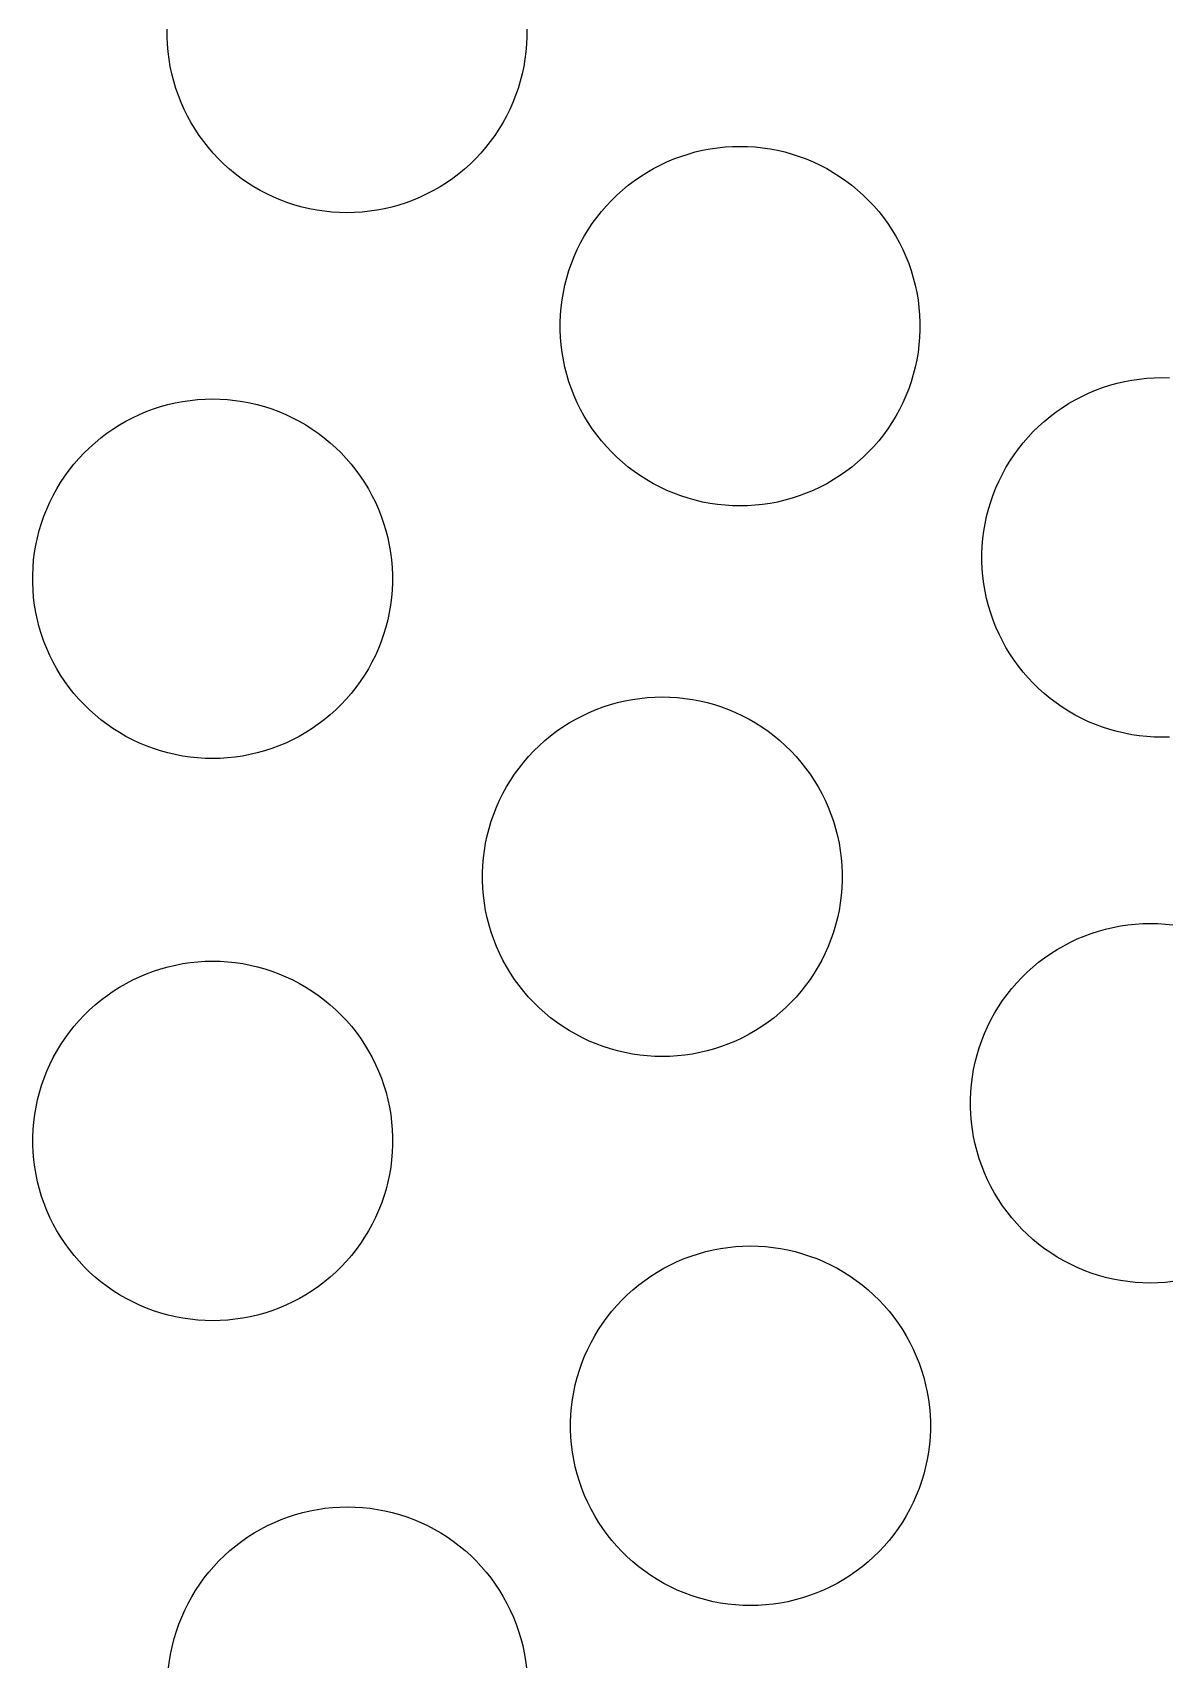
# Model space of a CAD drawing. Header units: metres. Extents: x -102 to 102, y -50 to 50.
# Drawn here: x 29.8 to 39.9, y -7.18 to 7.35 of the extents above; entities that cross this region are included whole.
import ezdxf

# ---------------------------------------------------------------- set-up
doc = ezdxf.new("R2010")
doc.units = ezdxf.units.M

msp = doc.modelspace()

# ---------------------------------------------------------------- linework, layer by layer
for p, q in [((30.9963, 7.31802), (30.9963, 7.38504)), ((30.9991, 7.25107), (30.9963, 7.31802)), ((34.1956, 7.31802), (34.1928, 7.25107)), ((34.1956, 7.38504), (34.1956, 7.31802)), ((31.0047, 7.18428), (30.9991, 7.25107)), ((31.0131, 7.1178), (31.0047, 7.18428)), ((34.1872, 7.18428), (34.1788, 7.1178)), ((34.1928, 7.25107), (34.1872, 7.18428)), ((31.0243, 7.05173), (31.0131, 7.1178)), ((31.0382, 6.98618), (31.0243, 7.05173)), ((31.0549, 6.92126), (31.0382, 6.98618)), ((34.1537, 6.98618), (34.137, 6.92126)), ((34.1676, 7.05173), (34.1537, 6.98618)), ((34.1788, 7.1178), (34.1676, 7.05173)), ((31.0743, 6.8571), (31.0549, 6.92126)), ((31.0963, 6.79382), (31.0743, 6.8571)), ((34.1176, 6.8571), (34.0956, 6.79382)), ((34.137, 6.92126), (34.1176, 6.8571)), ((31.121, 6.73151), (31.0963, 6.79382)), ((31.1482, 6.67029), (31.121, 6.73151)), ((34.0709, 6.73151), (34.0437, 6.67029)), ((34.0956, 6.79382), (34.0709, 6.73151)), ((31.178, 6.61026), (31.1482, 6.67029)), ((31.2103, 6.55153), (31.178, 6.61026)), ((31.245, 6.4942), (31.2103, 6.55153)), ((33.9816, 6.55153), (33.9469, 6.4942)), ((34.0139, 6.61026), (33.9816, 6.55153)), ((34.0437, 6.67029), (34.0139, 6.61026)), ((31.2821, 6.43839), (31.245, 6.4942)), ((31.3215, 6.38417), (31.2821, 6.43839)), ((33.9098, 6.43839), (33.8704, 6.38417)), ((33.9469, 6.4942), (33.9098, 6.43839)), ((31.3631, 6.33165), (31.3215, 6.38417)), ((31.4069, 6.28093), (31.3631, 6.33165)), ((31.4528, 6.23207), (31.4069, 6.28093)), ((33.785, 6.28093), (33.7391, 6.23207)), ((33.8288, 6.33165), (33.785, 6.28093)), ((33.8704, 6.38417), (33.8288, 6.33165)), ((35.5029, 6.23006), (35.5657, 6.25342)), ((35.5657, 6.25342), (35.6294, 6.27412)), ((35.6294, 6.27412), (35.694, 6.29214)), ((35.694, 6.29214), (35.7592, 6.30745)), ((35.7592, 6.30745), (35.825, 6.32001)), ((35.825, 6.32001), (35.8913, 6.3298)), ((35.8913, 6.3298), (35.958, 6.33681)), ((35.958, 6.33681), (36.0249, 6.34102)), ((36.0249, 6.34102), (36.0919, 6.34242)), ((36.0919, 6.34242), (36.1589, 6.34102)), ((36.1589, 6.34102), (36.2257, 6.33681)), ((36.2257, 6.33681), (36.2924, 6.3298)), ((36.2924, 6.3298), (36.3587, 6.32001)), ((36.3587, 6.32001), (36.4245, 6.30745)), ((36.4245, 6.30745), (36.4898, 6.29214)), ((36.4898, 6.29214), (36.5543, 6.27412)), ((36.5543, 6.27412), (36.618, 6.25342)), ((36.618, 6.25342), (36.6808, 6.23006)), ((31.5007, 6.18518), (31.4528, 6.23207)), ((31.5505, 6.14034), (31.5007, 6.18518)), ((31.6021, 6.09763), (31.5505, 6.14034)), ((33.6414, 6.14034), (33.5898, 6.09763)), ((33.6912, 6.18518), (33.6414, 6.14034)), ((33.7391, 6.23207), (33.6912, 6.18518)), ((35.2064, 6.07509), (35.263, 6.11101)), ((35.263, 6.11101), (35.321, 6.14452)), ((35.321, 6.14452), (35.3804, 6.17555)), ((35.3804, 6.17555), (35.4411, 6.20409)), ((35.4411, 6.20409), (35.5029, 6.23006)), ((36.6808, 6.23006), (36.7426, 6.20409)), ((36.7426, 6.20409), (36.8033, 6.17555)), ((36.8033, 6.17555), (36.8627, 6.14452)), ((36.8627, 6.14452), (36.9207, 6.11101)), ((36.9207, 6.11101), (36.9773, 6.07509)), ((31.6555, 6.0571), (31.6021, 6.09763)), ((31.7105, 6.01886), (31.6555, 6.0571)), ((31.7671, 5.98296), (31.7105, 6.01886)), ((31.8251, 5.94945), (31.7671, 5.98296)), ((33.4248, 5.98296), (33.3668, 5.94945)), ((33.4814, 6.01886), (33.4248, 5.98296)), ((33.5364, 6.0571), (33.4814, 6.01886)), ((33.5898, 6.09763), (33.5364, 6.0571)), ((35.0464, 5.95361), (35.098, 5.99632)), ((35.098, 5.99632), (35.1514, 6.03685)), ((35.1514, 6.03685), (35.2064, 6.07509)), ((36.9773, 6.07509), (37.0323, 6.03685)), ((37.0323, 6.03685), (37.0857, 5.99632)), ((37.0857, 5.99632), (37.1373, 5.95361)), ((31.8845, 5.9184), (31.8251, 5.94945)), ((31.9452, 5.88986), (31.8845, 5.9184)), ((32.007, 5.86389), (31.9452, 5.88986)), ((32.0698, 5.84053), (32.007, 5.86389)), ((32.1335, 5.81982), (32.0698, 5.84053)), ((32.198, 5.8018), (32.1335, 5.81982)), ((33.0584, 5.81982), (32.9939, 5.8018)), ((33.1221, 5.84053), (33.0584, 5.81982)), ((33.185, 5.86389), (33.1221, 5.84053)), ((33.2467, 5.88986), (33.185, 5.86389)), ((33.3074, 5.9184), (33.2467, 5.88986)), ((33.3668, 5.94945), (33.3074, 5.9184)), ((34.9028, 5.81303), (34.9487, 5.86188)), ((34.9487, 5.86188), (34.9966, 5.90877)), ((34.9966, 5.90877), (35.0464, 5.95361)), ((37.1373, 5.95361), (37.1871, 5.90877)), ((37.1871, 5.90877), (37.235, 5.86188)), ((37.235, 5.86188), (37.2809, 5.81303)), ((32.2633, 5.7865), (32.198, 5.8018)), ((32.3291, 5.77394), (32.2633, 5.7865)), ((32.3954, 5.76414), (32.3291, 5.77394)), ((32.4621, 5.75714), (32.3954, 5.76414)), ((32.5289, 5.75293), (32.4621, 5.75714)), ((32.5959, 5.75153), (32.5289, 5.75293)), ((32.6629, 5.75293), (32.5959, 5.75153)), ((32.7298, 5.75714), (32.6629, 5.75293)), ((32.7965, 5.76414), (32.7298, 5.75714)), ((32.8628, 5.77394), (32.7965, 5.76414)), ((32.9286, 5.7865), (32.8628, 5.77394)), ((32.9939, 5.8018), (32.9286, 5.7865)), ((34.778, 5.65556), (34.8174, 5.70978)), ((34.8174, 5.70978), (34.859, 5.7623)), ((34.859, 5.7623), (34.9028, 5.81303)), ((37.2809, 5.81303), (37.3247, 5.7623)), ((37.3247, 5.7623), (37.3663, 5.70978)), ((37.3663, 5.70978), (37.4057, 5.65556)), ((34.6739, 5.48369), (34.7062, 5.54242)), ((34.7062, 5.54242), (34.7409, 5.59975)), ((34.7409, 5.59975), (34.778, 5.65556)), ((37.4057, 5.65556), (37.4428, 5.59975)), ((37.4428, 5.59975), (37.4775, 5.54242)), ((37.4775, 5.54242), (37.5098, 5.48369)), ((34.6169, 5.36244), (34.6441, 5.42366)), ((34.6441, 5.42366), (34.6739, 5.48369)), ((37.5098, 5.48369), (37.5396, 5.42366)), ((37.5396, 5.42366), (37.5668, 5.36244)), ((34.5508, 5.17268), (34.5702, 5.23685)), ((34.5702, 5.23685), (34.5922, 5.30014)), ((34.5922, 5.30014), (34.6169, 5.36244)), ((37.5668, 5.36244), (37.5915, 5.30014)), ((37.5915, 5.30014), (37.6135, 5.23685)), ((37.6135, 5.23685), (37.6329, 5.17268)), ((34.5202, 5.04224), (34.5341, 5.10779)), ((34.5341, 5.10779), (34.5508, 5.17268)), ((37.6329, 5.17268), (37.6496, 5.10779)), ((37.6496, 5.10779), (37.6635, 5.04224)), ((34.5006, 4.90967), (34.509, 4.97615)), ((34.509, 4.97615), (34.5202, 5.04224)), ((37.6635, 5.04224), (37.6747, 4.97615)), ((37.6747, 4.97615), (37.6831, 4.90967)), ((34.4922, 4.77592), (34.495, 4.84288)), ((34.495, 4.84288), (34.5006, 4.90967)), ((37.6831, 4.90967), (37.6887, 4.84288)), ((37.6887, 4.84288), (37.6915, 4.77592)), ((34.4922, 4.70891), (34.4922, 4.77592)), ((34.495, 4.64195), (34.4922, 4.70891)), ((37.6915, 4.70891), (37.6887, 4.64195)), ((37.6915, 4.77592), (37.6915, 4.70891)), ((34.5006, 4.57518), (34.495, 4.64195)), ((34.509, 4.50868), (34.5006, 4.57518)), ((34.5202, 4.44261), (34.509, 4.50868)), ((37.6747, 4.50868), (37.6635, 4.44261)), ((37.6831, 4.57518), (37.6747, 4.50868)), ((37.6887, 4.64195), (37.6831, 4.57518)), ((34.5341, 4.37706), (34.5202, 4.44261)), ((34.5508, 4.31215), (34.5341, 4.37706)), ((37.6496, 4.37706), (37.6329, 4.31215)), ((37.6635, 4.44261), (37.6496, 4.37706)), ((34.5702, 4.24799), (34.5508, 4.31215)), ((34.5922, 4.18471), (34.5702, 4.24799)), ((37.6135, 4.24799), (37.5915, 4.18471)), ((37.6329, 4.31215), (37.6135, 4.24799)), ((39.3803, 4.21577), (39.4449, 4.2338)), ((39.4449, 4.2338), (39.5101, 4.2491)), ((39.5101, 4.2491), (39.5759, 4.26166)), ((39.5759, 4.26166), (39.6422, 4.27144)), ((39.6422, 4.27144), (39.7089, 4.27844)), ((39.7089, 4.27844), (39.7758, 4.28265)), ((39.7758, 4.28265), (39.8428, 4.28406)), ((39.8428, 4.28406), (39.9098, 4.28265)), ((31.0678, 4.05925), (31.1336, 4.07181)), ((31.1336, 4.07181), (31.1999, 4.0816)), ((31.1999, 4.0816), (31.2666, 4.08861)), ((31.2666, 4.08861), (31.3335, 4.0928)), ((31.3335, 4.0928), (31.4005, 4.09421)), ((31.4005, 4.09421), (31.4675, 4.0928)), ((31.4675, 4.0928), (31.5343, 4.08861)), ((31.5343, 4.08861), (31.601, 4.0816)), ((31.601, 4.0816), (31.6673, 4.07181)), ((31.6673, 4.07181), (31.7331, 4.05925)), ((34.6169, 4.12239), (34.5922, 4.18471)), ((34.6441, 4.06117), (34.6169, 4.12239)), ((37.5668, 4.12239), (37.5396, 4.06117)), ((37.5915, 4.18471), (37.5668, 4.12239)), ((39.0139, 4.05264), (39.072, 4.08615)), ((39.072, 4.08615), (39.1314, 4.1172)), ((39.1314, 4.1172), (39.192, 4.14574)), ((39.192, 4.14574), (39.2538, 4.17171)), ((39.2538, 4.17171), (39.3166, 4.19505)), ((39.3166, 4.19505), (39.3803, 4.21577)), ((30.6297, 3.8963), (30.689, 3.92735)), ((30.689, 3.92735), (30.7497, 3.95589)), ((30.7497, 3.95589), (30.8115, 3.98186)), ((30.8115, 3.98186), (30.8743, 4.00522)), ((30.8743, 4.00522), (30.938, 4.02592)), ((30.938, 4.02592), (31.0026, 4.04395)), ((31.0026, 4.04395), (31.0678, 4.05925)), ((31.7331, 4.05925), (31.7984, 4.04395)), ((31.7984, 4.04395), (31.8629, 4.02592)), ((31.8629, 4.02592), (31.9267, 4.00522)), ((31.9267, 4.00522), (31.9895, 3.98186)), ((31.9895, 3.98186), (32.0512, 3.95589)), ((32.0512, 3.95589), (32.1119, 3.92735)), ((32.1119, 3.92735), (32.1713, 3.8963)), ((34.6739, 4.00114), (34.6441, 4.06117)), ((34.7062, 3.94241), (34.6739, 4.00114)), ((34.7409, 3.8851), (34.7062, 3.94241)), ((37.4775, 3.94241), (37.4428, 3.8851)), ((37.5098, 4.00114), (37.4775, 3.94241)), ((37.5396, 4.06117), (37.5098, 4.00114)), ((38.7973, 3.89525), (38.8489, 3.93797)), ((38.8489, 3.93797), (38.9023, 3.97849)), ((38.9023, 3.97849), (38.9574, 4.01674)), ((38.9574, 4.01674), (39.0139, 4.05264)), ((30.4066, 3.74812), (30.46, 3.78864)), ((30.46, 3.78864), (30.515, 3.82689)), ((30.515, 3.82689), (30.5716, 3.86279)), ((30.5716, 3.86279), (30.6297, 3.8963)), ((32.1713, 3.8963), (32.2293, 3.86279)), ((32.2293, 3.86279), (32.2859, 3.82689)), ((32.2859, 3.82689), (32.3409, 3.78864)), ((32.3409, 3.78864), (32.3943, 3.74812)), ((34.778, 3.82928), (34.7409, 3.8851)), ((34.8174, 3.77505), (34.778, 3.82928)), ((37.4057, 3.82928), (37.3663, 3.77505)), ((37.4428, 3.8851), (37.4057, 3.82928)), ((38.6537, 3.75467), (38.6996, 3.80351)), ((38.6996, 3.80351), (38.7475, 3.8504)), ((38.7475, 3.8504), (38.7973, 3.89525)), ((30.2573, 3.61368), (30.3052, 3.66057)), ((30.3052, 3.66057), (30.355, 3.70541)), ((30.355, 3.70541), (30.4066, 3.74812)), ((32.3943, 3.74812), (32.4459, 3.70541)), ((32.4459, 3.70541), (32.4957, 3.66057)), ((32.4957, 3.66057), (32.5436, 3.61368)), ((34.859, 3.72253), (34.8174, 3.77505)), ((34.9028, 3.67181), (34.859, 3.72253)), ((34.9487, 3.62296), (34.9028, 3.67181)), ((37.2809, 3.67181), (37.235, 3.62296)), ((37.3247, 3.72253), (37.2809, 3.67181)), ((37.3663, 3.77505), (37.3247, 3.72253)), ((38.5289, 3.5972), (38.5683, 3.65141)), ((38.5683, 3.65141), (38.61, 3.70393)), ((38.61, 3.70393), (38.6537, 3.75467)), ((30.126, 3.46158), (30.1676, 3.5141)), ((30.1676, 3.5141), (30.2114, 3.56482)), ((30.2114, 3.56482), (30.2573, 3.61368)), ((32.5436, 3.61368), (32.5895, 3.56482)), ((32.5895, 3.56482), (32.6333, 3.5141)), ((32.6333, 3.5141), (32.6749, 3.46158)), ((34.9966, 3.57607), (34.9487, 3.62296)), ((35.0464, 3.53123), (34.9966, 3.57607)), ((35.098, 3.48851), (35.0464, 3.53123)), ((37.1373, 3.53123), (37.0857, 3.48851)), ((37.1871, 3.57607), (37.1373, 3.53123)), ((37.235, 3.62296), (37.1871, 3.57607)), ((38.4571, 3.48405), (38.4919, 3.54138)), ((38.4919, 3.54138), (38.5289, 3.5972)), ((30.0148, 3.29422), (30.0495, 3.35153)), ((30.0495, 3.35153), (30.0866, 3.40736)), ((30.0866, 3.40736), (30.126, 3.46158)), ((32.6749, 3.46158), (32.7143, 3.40736)), ((32.7143, 3.40736), (32.7514, 3.35153)), ((32.7514, 3.35153), (32.7861, 3.29422)), ((35.1514, 3.448), (35.098, 3.48851)), ((35.2064, 3.40974), (35.1514, 3.448)), ((35.263, 3.37384), (35.2064, 3.40974)), ((35.321, 3.34033), (35.263, 3.37384)), ((36.9207, 3.37384), (36.8627, 3.34033)), ((36.9773, 3.40974), (36.9207, 3.37384)), ((37.0323, 3.448), (36.9773, 3.40974)), ((37.0857, 3.48851), (37.0323, 3.448)), ((38.3678, 3.30408), (38.3951, 3.36531)), ((38.3951, 3.36531), (38.4249, 3.42532)), ((38.4249, 3.42532), (38.4571, 3.48405)), ((29.9527, 3.17546), (29.9825, 3.23549)), ((29.9825, 3.23549), (30.0148, 3.29422)), ((32.7861, 3.29422), (32.8184, 3.23549)), ((32.8184, 3.23549), (32.8482, 3.17546)), ((35.3804, 3.30928), (35.321, 3.34033)), ((35.4411, 3.28075), (35.3804, 3.30928)), ((35.5029, 3.25478), (35.4411, 3.28075)), ((35.5657, 3.23141), (35.5029, 3.25478)), ((35.6294, 3.21071), (35.5657, 3.23141)), ((35.694, 3.19269), (35.6294, 3.21071)), ((36.5543, 3.21071), (36.4898, 3.19269)), ((36.618, 3.23141), (36.5543, 3.21071)), ((36.6808, 3.25478), (36.618, 3.23141)), ((36.7426, 3.28075), (36.6808, 3.25478)), ((36.8033, 3.30928), (36.7426, 3.28075)), ((36.8627, 3.34033), (36.8033, 3.30928)), ((38.3211, 3.17848), (38.3431, 3.24178)), ((38.3431, 3.24178), (38.3678, 3.30408)), ((29.9008, 3.05193), (29.9255, 3.11424)), ((29.9255, 3.11424), (29.9527, 3.17546)), ((32.8482, 3.17546), (32.8754, 3.11424)), ((32.8754, 3.11424), (32.9001, 3.05193)), ((35.7592, 3.17738), (35.694, 3.19269)), ((35.825, 3.16483), (35.7592, 3.17738)), ((35.8913, 3.15503), (35.825, 3.16483)), ((35.958, 3.14803), (35.8913, 3.15503)), ((36.0249, 3.14383), (35.958, 3.14803)), ((36.0919, 3.14243), (36.0249, 3.14383)), ((36.1589, 3.14383), (36.0919, 3.14243)), ((36.2257, 3.14803), (36.1589, 3.14383)), ((36.2924, 3.15503), (36.2257, 3.14803)), ((36.3587, 3.16483), (36.2924, 3.15503)), ((36.4245, 3.17738), (36.3587, 3.16483)), ((36.4898, 3.19269), (36.4245, 3.17738)), ((38.285, 3.04942), (38.3017, 3.11433)), ((38.3017, 3.11433), (38.3211, 3.17848)), ((29.8427, 2.85957), (29.8594, 2.92448)), ((29.8594, 2.92448), (29.8788, 2.98865)), ((29.8788, 2.98865), (29.9008, 3.05193)), ((32.9001, 3.05193), (32.9221, 2.98865)), ((32.9221, 2.98865), (32.9415, 2.92448)), ((32.9415, 2.92448), (32.9582, 2.85957)), ((38.2515, 2.8513), (38.2599, 2.91779)), ((38.2599, 2.91779), (38.2711, 2.98387)), ((38.2711, 2.98387), (38.285, 3.04942)), ((29.8176, 2.72795), (29.8288, 2.79402)), ((29.8288, 2.79402), (29.8427, 2.85957)), ((32.9582, 2.85957), (32.9721, 2.79402)), ((32.9721, 2.79402), (32.9833, 2.72795)), ((38.2431, 2.71756), (38.2459, 2.78452)), ((38.2459, 2.78452), (38.2515, 2.8513)), ((29.8036, 2.59468), (29.8092, 2.66145)), ((29.8092, 2.66145), (29.8176, 2.72795)), ((32.9833, 2.72795), (32.9917, 2.66145)), ((32.9917, 2.66145), (32.9973, 2.59468)), ((38.2431, 2.65054), (38.2431, 2.71756)), ((38.2459, 2.58359), (38.2431, 2.65054)), ((29.8008, 2.52773), (29.8036, 2.59468)), ((29.8008, 2.46071), (29.8008, 2.52773)), ((32.9973, 2.59468), (33.0001, 2.52773)), ((33.0001, 2.52773), (33.0001, 2.46071)), ((38.2515, 2.51682), (38.2459, 2.58359)), ((38.2599, 2.45032), (38.2515, 2.51682)), ((29.8036, 2.39375), (29.8008, 2.46071)), ((29.8092, 2.32697), (29.8036, 2.39375)), ((29.8176, 2.26048), (29.8092, 2.32697)), ((32.9917, 2.32697), (32.9833, 2.26048)), ((32.9973, 2.39375), (32.9917, 2.32697)), ((33.0001, 2.46071), (32.9973, 2.39375)), ((38.2711, 2.38425), (38.2599, 2.45032)), ((38.285, 2.3187), (38.2711, 2.38425)), ((29.8288, 2.1944), (29.8176, 2.26048)), ((29.8427, 2.12886), (29.8288, 2.1944)), ((32.9721, 2.1944), (32.9582, 2.12886)), ((32.9833, 2.26048), (32.9721, 2.1944)), ((38.3017, 2.25378), (38.285, 2.3187)), ((38.3211, 2.18964), (38.3017, 2.25378)), ((38.3431, 2.12634), (38.3211, 2.18964)), ((29.8594, 2.06395), (29.8427, 2.12886)), ((29.8788, 1.99979), (29.8594, 2.06395)), ((32.9415, 2.06395), (32.9221, 1.99979)), ((32.9582, 2.12886), (32.9415, 2.06395)), ((38.3678, 2.06403), (38.3431, 2.12634)), ((38.3951, 2.00281), (38.3678, 2.06403)), ((29.9008, 1.93649), (29.8788, 1.99979)), ((29.9255, 1.87419), (29.9008, 1.93649)), ((32.9001, 1.93649), (32.8754, 1.87419)), ((32.9221, 1.99979), (32.9001, 1.93649)), ((38.4249, 1.94278), (38.3951, 2.00281)), ((38.4571, 1.88406), (38.4249, 1.94278)), ((29.9527, 1.81297), (29.9255, 1.87419)), ((29.9825, 1.75294), (29.9527, 1.81297)), ((30.0148, 1.69421), (29.9825, 1.75294)), ((32.8184, 1.75294), (32.7861, 1.69421)), ((32.8482, 1.81297), (32.8184, 1.75294)), ((32.8754, 1.87419), (32.8482, 1.81297)), ((38.4919, 1.82674), (38.4571, 1.88406)), ((38.5289, 1.77092), (38.4919, 1.82674)), ((38.5683, 1.71671), (38.5289, 1.77092)), ((30.0495, 1.63689), (30.0148, 1.69421)), ((30.0866, 1.58107), (30.0495, 1.63689)), ((32.7514, 1.63689), (32.7143, 1.58107)), ((32.7861, 1.69421), (32.7514, 1.63689)), ((38.61, 1.66418), (38.5683, 1.71671)), ((38.6537, 1.61345), (38.61, 1.66418)), ((38.6996, 1.56459), (38.6537, 1.61345)), ((30.126, 1.52686), (30.0866, 1.58107)), ((30.1676, 1.47433), (30.126, 1.52686)), ((30.2114, 1.4236), (30.1676, 1.47433)), ((32.6333, 1.47433), (32.5895, 1.4236)), ((32.6749, 1.52686), (32.6333, 1.47433)), ((32.7143, 1.58107), (32.6749, 1.52686)), ((38.7475, 1.5177), (38.6996, 1.56459)), ((38.7973, 1.47287), (38.7475, 1.5177)), ((38.8489, 1.43015), (38.7973, 1.47287)), ((30.2573, 1.37476), (30.2114, 1.4236)), ((30.3052, 1.32787), (30.2573, 1.37476)), ((30.355, 1.28302), (30.3052, 1.32787)), ((32.4957, 1.32787), (32.4459, 1.28302)), ((32.5436, 1.37476), (32.4957, 1.32787)), ((32.5895, 1.4236), (32.5436, 1.37476)), ((34.75, 1.30438), (34.8118, 1.33035)), ((34.8118, 1.33035), (34.8746, 1.35371)), ((34.8746, 1.35371), (34.9383, 1.37442)), ((34.9383, 1.37442), (35.0029, 1.39246)), ((35.0029, 1.39246), (35.0681, 1.40775)), ((35.0681, 1.40775), (35.1339, 1.4203)), ((35.1339, 1.4203), (35.2002, 1.4301)), ((35.2002, 1.4301), (35.2669, 1.4371)), ((35.2669, 1.4371), (35.3338, 1.44131)), ((35.3338, 1.44131), (35.4008, 1.44272)), ((35.4008, 1.44272), (35.4678, 1.44131)), ((35.4678, 1.44131), (35.5346, 1.4371)), ((35.5346, 1.4371), (35.6013, 1.4301)), ((35.6013, 1.4301), (35.6676, 1.4203)), ((35.6676, 1.4203), (35.7334, 1.40775)), ((35.7334, 1.40775), (35.7987, 1.39246)), ((35.7987, 1.39246), (35.8632, 1.37442)), ((35.8632, 1.37442), (35.9269, 1.35371)), ((35.9269, 1.35371), (35.9897, 1.33035)), ((35.9897, 1.33035), (36.0515, 1.30438)), ((38.9023, 1.38963), (38.8489, 1.43015)), ((38.9574, 1.35138), (38.9023, 1.38963)), ((39.0139, 1.31548), (38.9574, 1.35138)), ((39.072, 1.28197), (39.0139, 1.31548)), ((30.4066, 1.24031), (30.355, 1.28302)), ((30.46, 1.19978), (30.4066, 1.24031)), ((30.515, 1.16154), (30.46, 1.19978)), ((32.3409, 1.19978), (32.2859, 1.16154)), ((32.3943, 1.24031), (32.3409, 1.19978)), ((32.4459, 1.28302), (32.3943, 1.24031)), ((34.4603, 1.13715), (34.5153, 1.17538)), ((34.5153, 1.17538), (34.5719, 1.2113)), ((34.5719, 1.2113), (34.6299, 1.24481)), ((34.6299, 1.24481), (34.6893, 1.27585)), ((34.6893, 1.27585), (34.75, 1.30438)), ((36.0515, 1.30438), (36.1122, 1.27585)), ((36.1122, 1.27585), (36.1716, 1.24481)), ((36.1716, 1.24481), (36.2296, 1.2113)), ((36.2296, 1.2113), (36.2862, 1.17538)), ((36.2862, 1.17538), (36.3412, 1.13715)), ((39.1314, 1.25092), (39.072, 1.28197)), ((39.192, 1.22238), (39.1314, 1.25092)), ((39.2538, 1.19641), (39.192, 1.22238)), ((39.3166, 1.17305), (39.2538, 1.19641)), ((39.3803, 1.15234), (39.3166, 1.17305)), ((30.5716, 1.12563), (30.515, 1.16154)), ((30.6297, 1.09212), (30.5716, 1.12563)), ((30.689, 1.06108), (30.6297, 1.09212)), ((30.7497, 1.03255), (30.689, 1.06108)), ((30.8115, 1.00658), (30.7497, 1.03255)), ((32.0512, 1.03255), (31.9895, 1.00658)), ((32.1119, 1.06108), (32.0512, 1.03255)), ((32.1713, 1.09212), (32.1119, 1.06108)), ((32.2293, 1.12563), (32.1713, 1.09212)), ((32.2859, 1.16154), (32.2293, 1.12563)), ((34.3055, 1.00906), (34.3553, 1.05391)), ((34.3553, 1.05391), (34.4069, 1.09662)), ((34.4069, 1.09662), (34.4603, 1.13715)), ((36.3412, 1.13715), (36.3946, 1.09662)), ((36.3946, 1.09662), (36.4462, 1.05391)), ((36.4462, 1.05391), (36.496, 1.00906)), ((39.4449, 1.13432), (39.3803, 1.15234)), ((39.5101, 1.11902), (39.4449, 1.13432)), ((39.5759, 1.10646), (39.5101, 1.11902)), ((39.6422, 1.09668), (39.5759, 1.10646)), ((39.7089, 1.08968), (39.6422, 1.09668)), ((39.7758, 1.08546), (39.7089, 1.08968)), ((39.8428, 1.08406), (39.7758, 1.08546)), ((39.9098, 1.08546), (39.8428, 1.08406)), ((30.8743, 0.98321), (30.8115, 1.00658)), ((30.938, 0.96251), (30.8743, 0.98321)), ((31.0026, 0.94449), (30.938, 0.96251)), ((31.0678, 0.92918), (31.0026, 0.94449)), ((31.1336, 0.91663), (31.0678, 0.92918)), ((31.1999, 0.90683), (31.1336, 0.91663)), ((31.2666, 0.89983), (31.1999, 0.90683)), ((31.3335, 0.89562), (31.2666, 0.89983)), ((31.4005, 0.89421), (31.3335, 0.89562)), ((31.4675, 0.89562), (31.4005, 0.89421)), ((31.5343, 0.89983), (31.4675, 0.89562)), ((31.601, 0.90683), (31.5343, 0.89983)), ((31.6673, 0.91663), (31.601, 0.90683)), ((31.7331, 0.92918), (31.6673, 0.91663)), ((31.7984, 0.94449), (31.7331, 0.92918)), ((31.8629, 0.96251), (31.7984, 0.94449)), ((31.9267, 0.98321), (31.8629, 0.96251)), ((31.9895, 1.00658), (31.9267, 0.98321)), ((34.1679, 0.8626), (34.2117, 0.91333)), ((34.2117, 0.91333), (34.2576, 0.96217)), ((34.2576, 0.96217), (34.3055, 1.00906)), ((36.496, 1.00906), (36.5439, 0.96217)), ((36.5439, 0.96217), (36.5898, 0.91333)), ((36.5898, 0.91333), (36.6336, 0.8626)), ((34.0498, 0.70004), (34.0869, 0.75586)), ((34.0869, 0.75586), (34.1263, 0.81007)), ((34.1263, 0.81007), (34.1679, 0.8626)), ((36.6336, 0.8626), (36.6752, 0.81007)), ((36.6752, 0.81007), (36.7146, 0.75586)), ((36.7146, 0.75586), (36.7517, 0.70004)), ((33.953, 0.52396), (33.9828, 0.58398)), ((33.9828, 0.58398), (34.0151, 0.64272)), ((34.0151, 0.64272), (34.0498, 0.70004)), ((36.7517, 0.70004), (36.7864, 0.64272)), ((36.7864, 0.64272), (36.8187, 0.58398)), ((36.8187, 0.58398), (36.8485, 0.52396)), ((33.9011, 0.40044), (33.9258, 0.46274)), ((33.9258, 0.46274), (33.953, 0.52396)), ((36.8485, 0.52396), (36.8757, 0.46274)), ((36.8757, 0.46274), (36.9004, 0.40044)), ((33.8597, 0.27298), (33.8791, 0.33714)), ((33.8791, 0.33714), (33.9011, 0.40044)), ((36.9004, 0.40044), (36.9224, 0.33714)), ((36.9224, 0.33714), (36.9418, 0.27298)), ((33.8291, 0.14253), (33.843, 0.20808)), ((33.843, 0.20808), (33.8597, 0.27298)), ((36.9418, 0.27298), (36.9585, 0.20808)), ((36.9585, 0.20808), (36.9724, 0.14253)), ((33.8039, -0.05681), (33.8095, 0.00996)), ((33.8095, 0.00996), (33.8179, 0.07645)), ((33.8179, 0.07645), (33.8291, 0.14253)), ((36.9724, 0.14253), (36.9836, 0.07645)), ((36.9836, 0.07645), (36.992, 0.00996)), ((36.992, 0.00996), (36.9976, -0.05681)), ((33.8011, -0.12376), (33.8039, -0.05681)), ((33.8011, -0.19078), (33.8011, -0.12376)), ((36.9976, -0.05681), (37.0004, -0.12376)), ((37.0004, -0.12376), (37.0004, -0.19078)), ((33.8039, -0.25774), (33.8011, -0.19078)), ((33.8095, -0.32451), (33.8039, -0.25774)), ((36.9976, -0.25774), (36.992, -0.32451)), ((37.0004, -0.19078), (36.9976, -0.25774)), ((33.8179, -0.39101), (33.8095, -0.32451)), ((33.8291, -0.45708), (33.8179, -0.39101)), ((36.9836, -0.39101), (36.9724, -0.45708)), ((36.992, -0.32451), (36.9836, -0.39101)), ((33.843, -0.52263), (33.8291, -0.45708)), ((33.8597, -0.58754), (33.843, -0.52263)), ((36.9585, -0.52263), (36.9418, -0.58754)), ((36.9724, -0.45708), (36.9585, -0.52263)), ((39.5405, -0.58522), (39.6072, -0.57822)), ((39.6072, -0.57822), (39.674, -0.57402)), ((39.674, -0.57402), (39.741, -0.57262)), ((39.741, -0.57262), (39.808, -0.57402)), ((39.808, -0.57402), (39.8749, -0.57822)), ((39.8749, -0.57822), (39.9416, -0.58522)), ((33.8791, -0.6517), (33.8597, -0.58754)), ((33.9011, -0.71498), (33.8791, -0.6517)), ((33.9258, -0.7773), (33.9011, -0.71498)), ((36.9004, -0.71498), (36.8757, -0.7773)), ((36.9224, -0.6517), (36.9004, -0.71498)), ((36.9418, -0.58754), (36.9224, -0.6517)), ((39.0296, -0.73947), (39.0903, -0.71094)), ((39.0903, -0.71094), (39.152, -0.68497)), ((39.152, -0.68497), (39.2149, -0.66161)), ((39.2149, -0.66161), (39.2786, -0.6409)), ((39.2786, -0.6409), (39.3431, -0.62288)), ((39.3431, -0.62288), (39.4084, -0.60757)), ((39.4084, -0.60757), (39.4742, -0.59502)), ((39.4742, -0.59502), (39.5405, -0.58522)), ((33.953, -0.83852), (33.9258, -0.7773)), ((33.9828, -0.89854), (33.953, -0.83852)), ((36.8485, -0.83852), (36.8187, -0.89854)), ((36.8757, -0.7773), (36.8485, -0.83852)), ((38.8006, -0.87819), (38.8556, -0.83993)), ((38.8556, -0.83993), (38.9122, -0.80403)), ((38.9122, -0.80403), (38.9702, -0.77052)), ((38.9702, -0.77052), (39.0296, -0.73947)), ((30.8131, -1.0204), (30.8759, -0.99704)), ((30.8759, -0.99704), (30.9397, -0.97633)), ((30.9397, -0.97633), (31.0042, -0.95831)), ((31.0042, -0.95831), (31.0695, -0.94301)), ((31.0695, -0.94301), (31.1353, -0.93045)), ((31.1353, -0.93045), (31.2016, -0.92065)), ((31.2016, -0.92065), (31.2682, -0.91365)), ((31.2682, -0.91365), (31.3351, -0.90944)), ((31.3351, -0.90944), (31.4021, -0.90804)), ((31.4021, -0.90804), (31.4691, -0.90944)), ((31.4691, -0.90944), (31.536, -0.91365)), ((31.536, -0.91365), (31.6027, -0.92065)), ((31.6027, -0.92065), (31.669, -0.93045)), ((31.669, -0.93045), (31.7348, -0.94301)), ((31.7348, -0.94301), (31.8, -0.95831)), ((31.8, -0.95831), (31.8646, -0.97633)), ((31.8646, -0.97633), (31.9283, -0.99704)), ((31.9283, -0.99704), (31.9911, -1.0204)), ((34.0151, -0.95727), (33.9828, -0.89854)), ((34.0498, -1.01459), (34.0151, -0.95727)), ((34.0869, -1.0704), (34.0498, -1.01459)), ((36.7517, -1.01459), (36.7146, -1.0704)), ((36.7864, -0.95727), (36.7517, -1.01459)), ((36.8187, -0.89854), (36.7864, -0.95727)), ((38.5979, -1.05315), (38.6458, -1.00626)), ((38.6458, -1.00626), (38.6956, -0.96143)), ((38.6956, -0.96143), (38.7472, -0.9187)), ((38.7472, -0.9187), (38.8006, -0.87819)), ((30.5167, -1.17537), (30.5733, -1.13947)), ((30.5733, -1.13947), (30.6313, -1.10596)), ((30.6313, -1.10596), (30.6907, -1.07491)), ((30.6907, -1.07491), (30.7514, -1.04637)), ((30.7514, -1.04637), (30.8131, -1.0204)), ((31.9911, -1.0204), (32.0529, -1.04637)), ((32.0529, -1.04637), (32.1136, -1.07491)), ((32.1136, -1.07491), (32.1729, -1.10596)), ((32.1729, -1.10596), (32.231, -1.13947)), ((32.231, -1.13947), (32.2876, -1.17537)), ((34.1263, -1.12463), (34.0869, -1.0704)), ((34.1679, -1.17715), (34.1263, -1.12463)), ((36.6752, -1.12463), (36.6336, -1.17715)), ((36.7146, -1.0704), (36.6752, -1.12463)), ((38.4666, -1.20525), (38.5082, -1.15273)), ((38.5082, -1.15273), (38.552, -1.10201)), ((38.552, -1.10201), (38.5979, -1.05315)), ((30.3069, -1.34169), (30.3567, -1.29684)), ((30.3567, -1.29684), (30.4083, -1.25414)), ((30.4083, -1.25414), (30.4617, -1.21361)), ((30.4617, -1.21361), (30.5167, -1.17537)), ((32.2876, -1.17537), (32.3426, -1.21361)), ((32.3426, -1.21361), (32.396, -1.25414)), ((32.396, -1.25414), (32.4476, -1.29684)), ((32.4476, -1.29684), (32.4974, -1.34169)), ((34.2117, -1.22787), (34.1679, -1.17715)), ((34.2576, -1.27673), (34.2117, -1.22787)), ((34.3055, -1.32362), (34.2576, -1.27673)), ((36.5439, -1.27673), (36.496, -1.32362)), ((36.5898, -1.22787), (36.5439, -1.27673)), ((36.6336, -1.17715), (36.5898, -1.22787)), ((38.3901, -1.31529), (38.4272, -1.25948)), ((38.4272, -1.25948), (38.4666, -1.20525)), ((30.1693, -1.48816), (30.2131, -1.43744)), ((30.2131, -1.43744), (30.259, -1.38858)), ((30.259, -1.38858), (30.3069, -1.34169)), ((32.4974, -1.34169), (32.5453, -1.38858)), ((32.5453, -1.38858), (32.5912, -1.43744)), ((32.5912, -1.43744), (32.635, -1.48816)), ((34.3553, -1.36845), (34.3055, -1.32362)), ((34.4069, -1.41118), (34.3553, -1.36845)), ((34.4603, -1.45169), (34.4069, -1.41118)), ((34.5153, -1.48994), (34.4603, -1.45169)), ((36.3412, -1.45169), (36.2862, -1.48994)), ((36.3946, -1.41118), (36.3412, -1.45169)), ((36.4462, -1.36845), (36.3946, -1.41118)), ((36.496, -1.32362), (36.4462, -1.36845)), ((38.2933, -1.49136), (38.3231, -1.43134)), ((38.3231, -1.43134), (38.3554, -1.3726)), ((38.3554, -1.3726), (38.3901, -1.31529)), ((30.0512, -1.65073), (30.0883, -1.59489)), ((30.0883, -1.59489), (30.1277, -1.54068)), ((30.1277, -1.54068), (30.1693, -1.48816)), ((32.635, -1.48816), (32.6766, -1.54068)), ((32.6766, -1.54068), (32.716, -1.59489)), ((32.716, -1.59489), (32.7531, -1.65073)), ((34.5719, -1.52585), (34.5153, -1.48994)), ((34.6299, -1.55936), (34.5719, -1.52585)), ((34.6893, -1.59041), (34.6299, -1.55936)), ((34.75, -1.61894), (34.6893, -1.59041)), ((36.1122, -1.59041), (36.0515, -1.61894)), ((36.1716, -1.55936), (36.1122, -1.59041)), ((36.2296, -1.52585), (36.1716, -1.55936)), ((36.2862, -1.48994), (36.2296, -1.52585)), ((38.2414, -1.6149), (38.2661, -1.55258)), ((38.2661, -1.55258), (38.2933, -1.49136)), ((29.9842, -1.76677), (30.0165, -1.70804)), ((30.0165, -1.70804), (30.0512, -1.65073)), ((32.7531, -1.65073), (32.7878, -1.70804)), ((32.7878, -1.70804), (32.8201, -1.76677)), ((34.8118, -1.64491), (34.75, -1.61894)), ((34.8746, -1.66827), (34.8118, -1.64491)), ((34.9383, -1.68898), (34.8746, -1.66827)), ((35.0029, -1.707), (34.9383, -1.68898)), ((35.0681, -1.72231), (35.0029, -1.707)), ((35.1339, -1.73486), (35.0681, -1.72231)), ((35.2002, -1.74466), (35.1339, -1.73486)), ((35.6676, -1.73486), (35.6013, -1.74466)), ((35.7334, -1.72231), (35.6676, -1.73486)), ((35.7987, -1.707), (35.7334, -1.72231)), ((35.8632, -1.68898), (35.7987, -1.707)), ((35.9269, -1.66827), (35.8632, -1.68898)), ((35.9897, -1.64491), (35.9269, -1.66827)), ((36.0515, -1.61894), (35.9897, -1.64491)), ((38.1833, -1.80725), (38.2, -1.74234)), ((38.2, -1.74234), (38.2193, -1.67818)), ((38.2193, -1.67818), (38.2414, -1.6149)), ((29.9025, -1.95033), (29.9272, -1.88802)), ((29.9272, -1.88802), (29.9544, -1.8268)), ((29.9544, -1.8268), (29.9842, -1.76677)), ((32.8201, -1.76677), (32.8499, -1.8268)), ((32.8499, -1.8268), (32.8771, -1.88802)), ((32.8771, -1.88802), (32.9018, -1.95033)), ((35.2669, -1.75166), (35.2002, -1.74466)), ((35.3338, -1.75586), (35.2669, -1.75166)), ((35.4008, -1.75726), (35.3338, -1.75586)), ((35.4678, -1.75586), (35.4008, -1.75726)), ((35.5346, -1.75166), (35.4678, -1.75586)), ((35.6013, -1.74466), (35.5346, -1.75166)), ((38.1582, -1.93887), (38.1694, -1.8728)), ((38.1694, -1.8728), (38.1833, -1.80725)), ((29.8611, -2.07777), (29.8804, -2.01361)), ((29.8804, -2.01361), (29.9025, -1.95033)), ((32.9018, -1.95033), (32.9238, -2.01361)), ((32.9238, -2.01361), (32.9432, -2.07777)), ((38.1442, -2.07214), (38.1498, -2.00537)), ((38.1498, -2.00537), (38.1582, -1.93887)), ((29.8305, -2.20824), (29.8444, -2.14268)), ((29.8444, -2.14268), (29.8611, -2.07777)), ((32.9432, -2.07777), (32.9599, -2.14268)), ((32.9599, -2.14268), (32.9738, -2.20824)), ((38.1414, -2.1391), (38.1442, -2.07214)), ((38.1414, -2.20612), (38.1414, -2.1391)), ((29.8109, -2.34079), (29.8193, -2.27431)), ((29.8193, -2.27431), (29.8305, -2.20824)), ((32.9738, -2.20824), (32.985, -2.27431)), ((32.985, -2.27431), (32.9934, -2.34079)), ((38.1442, -2.27307), (38.1414, -2.20612)), ((38.1498, -2.33986), (38.1442, -2.27307)), ((29.8025, -2.47453), (29.8053, -2.40758)), ((29.8053, -2.40758), (29.8109, -2.34079)), ((32.9934, -2.34079), (32.999, -2.40758)), ((32.999, -2.40758), (33.0018, -2.47453)), ((38.1582, -2.40634), (38.1498, -2.33986)), ((38.1694, -2.47243), (38.1582, -2.40634)), ((29.8025, -2.54155), (29.8025, -2.47453)), ((29.8053, -2.60851), (29.8025, -2.54155)), ((29.8109, -2.67529), (29.8053, -2.60851)), ((32.999, -2.60851), (32.9934, -2.67529)), ((33.0018, -2.54155), (32.999, -2.60851)), ((33.0018, -2.47453), (33.0018, -2.54155)), ((38.1833, -2.53798), (38.1694, -2.47243)), ((38.2, -2.60289), (38.1833, -2.53798)), ((38.2193, -2.66704), (38.2, -2.60289)), ((29.8193, -2.74178), (29.8109, -2.67529)), ((29.8305, -2.80785), (29.8193, -2.74178)), ((32.985, -2.74178), (32.9738, -2.80785)), ((32.9934, -2.67529), (32.985, -2.74178)), ((38.2414, -2.73033), (38.2193, -2.66704)), ((38.2661, -2.79263), (38.2414, -2.73033)), ((29.8444, -2.8734), (29.8305, -2.80785)), ((29.8611, -2.93831), (29.8444, -2.8734)), ((32.9599, -2.8734), (32.9432, -2.93831)), ((32.9738, -2.80785), (32.9599, -2.8734)), ((38.2933, -2.85385), (38.2661, -2.79263)), ((38.3231, -2.91388), (38.2933, -2.85385)), ((29.8804, -3.00247), (29.8611, -2.93831)), ((29.9025, -3.06575), (29.8804, -3.00247)), ((32.9238, -3.00247), (32.9018, -3.06575)), ((32.9432, -2.93831), (32.9238, -3.00247)), ((38.3554, -2.97261), (38.3231, -2.91388)), ((38.3901, -3.02994), (38.3554, -2.97261)), ((38.4272, -3.08575), (38.3901, -3.02994)), ((29.9272, -3.12807), (29.9025, -3.06575)), ((29.9544, -3.18929), (29.9272, -3.12807)), ((29.9842, -3.24931), (29.9544, -3.18929)), ((32.8499, -3.18929), (32.8201, -3.24931)), ((32.8771, -3.12807), (32.8499, -3.18929)), ((32.9018, -3.06575), (32.8771, -3.12807)), ((38.4666, -3.13997), (38.4272, -3.08575)), ((38.5082, -3.19249), (38.4666, -3.13997)), ((38.552, -3.24323), (38.5082, -3.19249)), ((30.0165, -3.30804), (29.9842, -3.24931)), ((30.0512, -3.36537), (30.0165, -3.30804)), ((32.7878, -3.30804), (32.7531, -3.36537)), ((32.8201, -3.24931), (32.7878, -3.30804)), ((38.5979, -3.29207), (38.552, -3.24323)), ((38.6458, -3.33896), (38.5979, -3.29207)), ((38.6956, -3.3838), (38.6458, -3.33896)), ((30.0883, -3.42119), (30.0512, -3.36537)), ((30.1277, -3.4754), (30.0883, -3.42119)), ((30.1693, -3.52792), (30.1277, -3.4754)), ((32.6766, -3.4754), (32.635, -3.52792)), ((32.716, -3.42119), (32.6766, -3.4754)), ((32.7531, -3.36537), (32.716, -3.42119)), ((35.7867, -3.49327), (35.8519, -3.47797)), ((35.8519, -3.47797), (35.9177, -3.46541)), ((35.9177, -3.46541), (35.984, -3.45561)), ((35.984, -3.45561), (36.0507, -3.44861)), ((36.0507, -3.44861), (36.1176, -3.4444)), ((36.1176, -3.4444), (36.1846, -3.44299)), ((36.1846, -3.44299), (36.2516, -3.4444)), ((36.2516, -3.4444), (36.3185, -3.44861)), ((36.3185, -3.44861), (36.3851, -3.45561)), ((36.3851, -3.45561), (36.4514, -3.46541)), ((36.4514, -3.46541), (36.5172, -3.47797)), ((36.5172, -3.47797), (36.5825, -3.49327)), ((38.7472, -3.42651), (38.6956, -3.3838)), ((38.8006, -3.46704), (38.7472, -3.42651)), ((38.8556, -3.50528), (38.8006, -3.46704)), ((30.2131, -3.57864), (30.1693, -3.52792)), ((30.259, -3.6275), (30.2131, -3.57864)), ((30.3069, -3.67439), (30.259, -3.6275)), ((32.5453, -3.6275), (32.4974, -3.67439)), ((32.5912, -3.57864), (32.5453, -3.6275)), ((32.635, -3.52792), (32.5912, -3.57864)), ((35.4138, -3.64091), (35.4732, -3.60986)), ((35.4732, -3.60986), (35.5338, -3.58133)), ((35.5338, -3.58133), (35.5956, -3.55536)), ((35.5956, -3.55536), (35.6584, -3.532)), ((35.6584, -3.532), (35.7221, -3.51129)), ((35.7221, -3.51129), (35.7867, -3.49327)), ((36.5825, -3.49327), (36.647, -3.51129)), ((36.647, -3.51129), (36.7108, -3.532)), ((36.7108, -3.532), (36.7736, -3.55536)), ((36.7736, -3.55536), (36.8353, -3.58133)), ((36.8353, -3.58133), (36.896, -3.60986)), ((36.896, -3.60986), (36.9554, -3.64091)), ((38.9122, -3.5412), (38.8556, -3.50528)), ((38.9702, -3.57471), (38.9122, -3.5412)), ((39.0296, -3.60574), (38.9702, -3.57471)), ((39.0903, -3.63428), (39.0296, -3.60574)), ((39.152, -3.66025), (39.0903, -3.63428)), ((30.3567, -3.71924), (30.3069, -3.67439)), ((30.4083, -3.76195), (30.3567, -3.71924)), ((30.4617, -3.80247), (30.4083, -3.76195)), ((32.396, -3.76195), (32.3426, -3.80247)), ((32.4476, -3.71924), (32.396, -3.76195)), ((32.4974, -3.67439), (32.4476, -3.71924)), ((35.1907, -3.78909), (35.2441, -3.74857)), ((35.2441, -3.74857), (35.2991, -3.71033)), ((35.2991, -3.71033), (35.3557, -3.67441)), ((35.3557, -3.67441), (35.4138, -3.64091)), ((36.9554, -3.64091), (37.0134, -3.67441)), ((37.0134, -3.67441), (37.07, -3.71033)), ((37.07, -3.71033), (37.125, -3.74857)), ((37.125, -3.74857), (37.1784, -3.78909)), ((39.2149, -3.68361), (39.152, -3.66025)), ((39.2786, -3.70432), (39.2149, -3.68361)), ((39.3431, -3.72235), (39.2786, -3.70432)), ((39.4084, -3.73764), (39.3431, -3.72235)), ((39.4742, -3.7502), (39.4084, -3.73764)), ((39.5405, -3.75999), (39.4742, -3.7502)), ((39.6072, -3.767), (39.5405, -3.75999)), ((39.674, -3.77121), (39.6072, -3.767)), ((39.741, -3.77261), (39.674, -3.77121)), ((39.808, -3.77121), (39.741, -3.77261)), ((39.8749, -3.767), (39.808, -3.77121)), ((39.9416, -3.75999), (39.8749, -3.767)), ((30.5167, -3.84071), (30.4617, -3.80247)), ((30.5733, -3.87662), (30.5167, -3.84071)), ((30.6313, -3.91013), (30.5733, -3.87662)), ((30.6907, -3.94118), (30.6313, -3.91013)), ((32.1729, -3.91013), (32.1136, -3.94118)), ((32.231, -3.87662), (32.1729, -3.91013)), ((32.2876, -3.84071), (32.231, -3.87662)), ((32.3426, -3.80247), (32.2876, -3.84071)), ((34.9955, -3.97238), (35.0414, -3.92354)), ((35.0414, -3.92354), (35.0893, -3.87665)), ((35.0893, -3.87665), (35.1391, -3.8318)), ((35.1391, -3.8318), (35.1907, -3.78909)), ((37.1784, -3.78909), (37.23, -3.8318)), ((37.23, -3.8318), (37.2798, -3.87665)), ((37.2798, -3.87665), (37.3277, -3.92354)), ((37.3277, -3.92354), (37.3736, -3.97238)), ((30.7514, -3.96971), (30.6907, -3.94118)), ((30.8131, -3.99568), (30.7514, -3.96971)), ((30.8759, -4.01904), (30.8131, -3.99568)), ((30.9397, -4.03975), (30.8759, -4.01904)), ((31.0042, -4.05777), (30.9397, -4.03975)), ((31.0695, -4.07307), (31.0042, -4.05777)), ((31.8, -4.05777), (31.7348, -4.07307)), ((31.8646, -4.03975), (31.8, -4.05777)), ((31.9283, -4.01904), (31.8646, -4.03975)), ((31.9911, -3.99568), (31.9283, -4.01904)), ((32.0529, -3.96971), (31.9911, -3.99568)), ((32.1136, -3.94118), (32.0529, -3.96971)), ((34.9101, -4.07564), (34.9518, -4.02312)), ((34.9518, -4.02312), (34.9955, -3.97238)), ((37.3736, -3.97238), (37.4174, -4.02312)), ((37.4174, -4.02312), (37.459, -4.07564)), ((31.1353, -4.08563), (31.0695, -4.07307)), ((31.2016, -4.09543), (31.1353, -4.08563)), ((31.2682, -4.10243), (31.2016, -4.09543)), ((31.3351, -4.10664), (31.2682, -4.10243)), ((31.4021, -4.10805), (31.3351, -4.10664)), ((31.4691, -4.10664), (31.4021, -4.10805)), ((31.536, -4.10243), (31.4691, -4.10664)), ((31.6027, -4.09543), (31.536, -4.10243)), ((31.669, -4.08563), (31.6027, -4.09543)), ((31.7348, -4.07307), (31.669, -4.08563)), ((34.7989, -4.243), (34.8336, -4.18567)), ((34.8336, -4.18567), (34.8707, -4.12985)), ((34.8707, -4.12985), (34.9101, -4.07564)), ((37.459, -4.07564), (37.4984, -4.12985)), ((37.4984, -4.12985), (37.5355, -4.18567)), ((37.5355, -4.18567), (37.5702, -4.243)), ((34.7368, -4.36176), (34.7666, -4.30173)), ((34.7666, -4.30173), (34.7989, -4.243)), ((37.5702, -4.243), (37.6025, -4.30173)), ((37.6025, -4.30173), (37.6323, -4.36176)), ((34.6629, -4.54857), (34.6849, -4.48528)), ((34.6849, -4.48528), (34.7096, -4.42297)), ((34.7096, -4.42297), (34.7368, -4.36176)), ((37.6323, -4.36176), (37.6595, -4.42297)), ((37.6595, -4.42297), (37.6842, -4.48528)), ((37.6842, -4.48528), (37.7063, -4.54857)), ((34.6268, -4.67764), (34.6435, -4.61273)), ((34.6435, -4.61273), (34.6629, -4.54857)), ((37.7063, -4.54857), (37.7256, -4.61273)), ((37.7256, -4.61273), (37.7423, -4.67764)), ((34.6017, -4.80927), (34.6129, -4.74319)), ((34.6129, -4.74319), (34.6268, -4.67764)), ((37.7423, -4.67764), (37.7562, -4.74319)), ((37.7562, -4.74319), (37.7674, -4.80927)), ((34.5849, -5.00949), (34.5877, -4.94254)), ((34.5877, -4.94254), (34.5933, -4.87575)), ((34.5933, -4.87575), (34.6017, -4.80927)), ((37.7674, -4.80927), (37.7758, -4.87575)), ((37.7758, -4.87575), (37.7814, -4.94254)), ((37.7814, -4.94254), (37.7842, -5.00949)), ((34.5849, -5.07651), (34.5849, -5.00949)), ((34.5877, -5.14346), (34.5849, -5.07651)), ((37.7842, -5.07651), (37.7814, -5.14346)), ((37.7842, -5.00949), (37.7842, -5.07651)), ((34.5933, -5.21025), (34.5877, -5.14346)), ((34.6017, -5.27673), (34.5933, -5.21025)), ((37.7758, -5.21025), (37.7674, -5.27673)), ((37.7814, -5.14346), (37.7758, -5.21025)), ((34.6129, -5.3428), (34.6017, -5.27673)), ((34.6268, -5.40836), (34.6129, -5.3428)), ((37.7562, -5.3428), (37.7423, -5.40836)), ((37.7674, -5.27673), (37.7562, -5.3428)), ((34.6435, -5.47327), (34.6268, -5.40836)), ((34.6629, -5.53743), (34.6435, -5.47327)), ((37.7256, -5.47327), (37.7063, -5.53743)), ((37.7423, -5.40836), (37.7256, -5.47327)), ((34.6849, -5.60071), (34.6629, -5.53743)), ((34.7096, -5.66302), (34.6849, -5.60071)), ((34.7368, -5.72424), (34.7096, -5.66302)), ((37.6595, -5.66302), (37.6323, -5.72424)), ((37.6842, -5.60071), (37.6595, -5.66302)), ((37.7063, -5.53743), (37.6842, -5.60071)), ((32.1384, -5.83284), (32.203, -5.81482)), ((32.203, -5.81482), (32.2682, -5.79951)), ((32.2682, -5.79951), (32.3341, -5.78696)), ((32.3341, -5.78696), (32.4004, -5.77718)), ((32.4004, -5.77718), (32.467, -5.77017)), ((32.467, -5.77017), (32.5339, -5.76596)), ((32.5339, -5.76596), (32.6009, -5.76456)), ((32.6009, -5.76456), (32.6679, -5.76596)), ((32.6679, -5.76596), (32.7348, -5.77017)), ((32.7348, -5.77017), (32.8014, -5.77718)), ((32.8014, -5.77718), (32.8677, -5.78696)), ((32.8677, -5.78696), (32.9335, -5.79951)), ((32.9335, -5.79951), (32.9988, -5.81482)), ((32.9988, -5.81482), (33.0633, -5.83284)), ((34.7666, -5.78427), (34.7368, -5.72424)), ((34.7989, -5.843), (34.7666, -5.78427)), ((37.6025, -5.78427), (37.5702, -5.843)), ((37.6323, -5.72424), (37.6025, -5.78427)), ((31.8301, -5.96246), (31.8895, -5.93141)), ((31.8895, -5.93141), (31.9501, -5.90288)), ((31.9501, -5.90288), (32.0119, -5.87691)), ((32.0119, -5.87691), (32.0747, -5.85355)), ((32.0747, -5.85355), (32.1384, -5.83284)), ((33.0633, -5.83284), (33.1271, -5.85355)), ((33.1271, -5.85355), (33.1899, -5.87691)), ((33.1899, -5.87691), (33.2517, -5.90288)), ((33.2517, -5.90288), (33.3123, -5.93141)), ((33.3123, -5.93141), (33.3717, -5.96246)), ((34.8336, -5.90031), (34.7989, -5.843)), ((34.8707, -5.95615), (34.8336, -5.90031)), ((34.9101, -6.01036), (34.8707, -5.95615)), ((37.4984, -5.95615), (37.459, -6.01036)), ((37.5355, -5.90031), (37.4984, -5.95615)), ((37.5702, -5.843), (37.5355, -5.90031)), ((31.6071, -6.11064), (31.6604, -6.07013)), ((31.6604, -6.07013), (31.7155, -6.03188)), ((31.7155, -6.03188), (31.772, -5.99597)), ((31.772, -5.99597), (31.8301, -5.96246)), ((33.3717, -5.96246), (33.4297, -5.99597)), ((33.4297, -5.99597), (33.4863, -6.03188)), ((33.4863, -6.03188), (33.5414, -6.07013)), ((33.5414, -6.07013), (33.5947, -6.11064)), ((34.9518, -6.06288), (34.9101, -6.01036)), ((34.9955, -6.1136), (34.9518, -6.06288)), ((37.4174, -6.06288), (37.3736, -6.1136)), ((37.459, -6.01036), (37.4174, -6.06288)), ((31.4119, -6.29395), (31.4577, -6.24509)), ((31.4577, -6.24509), (31.5056, -6.19821)), ((31.5056, -6.19821), (31.5554, -6.15337)), ((31.5554, -6.15337), (31.6071, -6.11064)), ((33.5947, -6.11064), (33.6464, -6.15337)), ((33.6464, -6.15337), (33.6962, -6.19821)), ((33.6962, -6.19821), (33.744, -6.24509)), ((33.744, -6.24509), (33.7899, -6.29395)), ((35.0414, -6.16246), (34.9955, -6.1136)), ((35.0893, -6.20935), (35.0414, -6.16246)), ((35.1391, -6.2542), (35.0893, -6.20935)), ((37.2798, -6.20935), (37.23, -6.2542)), ((37.3277, -6.16246), (37.2798, -6.20935)), ((37.3736, -6.1136), (37.3277, -6.16246)), ((31.3264, -6.3972), (31.3681, -6.34468)), ((31.3681, -6.34468), (31.4119, -6.29395)), ((33.7899, -6.29395), (33.8337, -6.34468)), ((33.8337, -6.34468), (33.8753, -6.3972)), ((35.1907, -6.29691), (35.1391, -6.2542)), ((35.2441, -6.33742), (35.1907, -6.29691)), ((35.2991, -6.37567), (35.2441, -6.33742)), ((35.3557, -6.41158), (35.2991, -6.37567)), ((37.07, -6.37567), (37.0134, -6.41158)), ((37.125, -6.33742), (37.07, -6.37567)), ((37.1784, -6.29691), (37.125, -6.33742)), ((37.23, -6.2542), (37.1784, -6.29691)), ((31.2153, -6.56456), (31.25, -6.50723)), ((31.25, -6.50723), (31.287, -6.45142)), ((31.287, -6.45142), (31.3264, -6.3972)), ((33.8753, -6.3972), (33.9147, -6.45142)), ((33.9147, -6.45142), (33.9518, -6.50723)), ((33.9518, -6.50723), (33.9865, -6.56456)), ((35.4138, -6.44508), (35.3557, -6.41158)), ((35.4732, -6.47614), (35.4138, -6.44508)), ((35.5338, -6.50467), (35.4732, -6.47614)), ((35.5956, -6.53064), (35.5338, -6.50467)), ((35.6584, -6.554), (35.5956, -6.53064)), ((36.7736, -6.53064), (36.7108, -6.554)), ((36.8353, -6.50467), (36.7736, -6.53064)), ((36.896, -6.47614), (36.8353, -6.50467)), ((36.9554, -6.44508), (36.896, -6.47614)), ((37.0134, -6.41158), (36.9554, -6.44508)), ((31.1259, -6.74454), (31.1532, -6.6833)), ((31.1532, -6.6833), (31.183, -6.62328)), ((31.183, -6.62328), (31.2153, -6.56456)), ((33.9865, -6.56456), (34.0188, -6.62328)), ((34.0188, -6.62328), (34.0486, -6.6833)), ((34.0486, -6.6833), (34.0759, -6.74454)), ((35.7221, -6.57471), (35.6584, -6.554)), ((35.7867, -6.59273), (35.7221, -6.57471)), ((35.8519, -6.60803), (35.7867, -6.59273)), ((35.9177, -6.62059), (35.8519, -6.60803)), ((35.984, -6.63039), (35.9177, -6.62059)), ((36.0507, -6.63739), (35.984, -6.63039)), ((36.1176, -6.6416), (36.0507, -6.63739)), ((36.1846, -6.64301), (36.1176, -6.6416)), ((36.2516, -6.6416), (36.1846, -6.64301)), ((36.3185, -6.63739), (36.2516, -6.6416)), ((36.3851, -6.63039), (36.3185, -6.63739)), ((36.4514, -6.62059), (36.3851, -6.63039)), ((36.5172, -6.60803), (36.4514, -6.62059)), ((36.5825, -6.59273), (36.5172, -6.60803)), ((36.647, -6.57471), (36.5825, -6.59273)), ((36.7108, -6.554), (36.647, -6.57471)), ((31.0792, -6.87013), (31.1012, -6.80684)), ((31.1012, -6.80684), (31.1259, -6.74454)), ((34.0759, -6.74454), (34.1005, -6.80684)), ((34.1005, -6.80684), (34.1226, -6.87013)), ((31.0432, -6.99919), (31.0598, -6.93428)), ((31.0598, -6.93428), (31.0792, -6.87013)), ((34.1226, -6.87013), (34.142, -6.93428)), ((34.142, -6.93428), (34.1586, -6.99919)), ((31.0181, -7.13083), (31.0292, -7.06474)), ((31.0292, -7.06474), (31.0432, -6.99919)), ((34.1586, -6.99919), (34.1725, -7.06474)), ((34.1725, -7.06474), (34.1837, -7.13083)), ((31.0097, -7.19731), (31.0181, -7.13083)), ((34.1837, -7.13083), (34.1921, -7.19731))]:
    msp.add_line(p, q)

doc.saveas('drawing.dxf')
